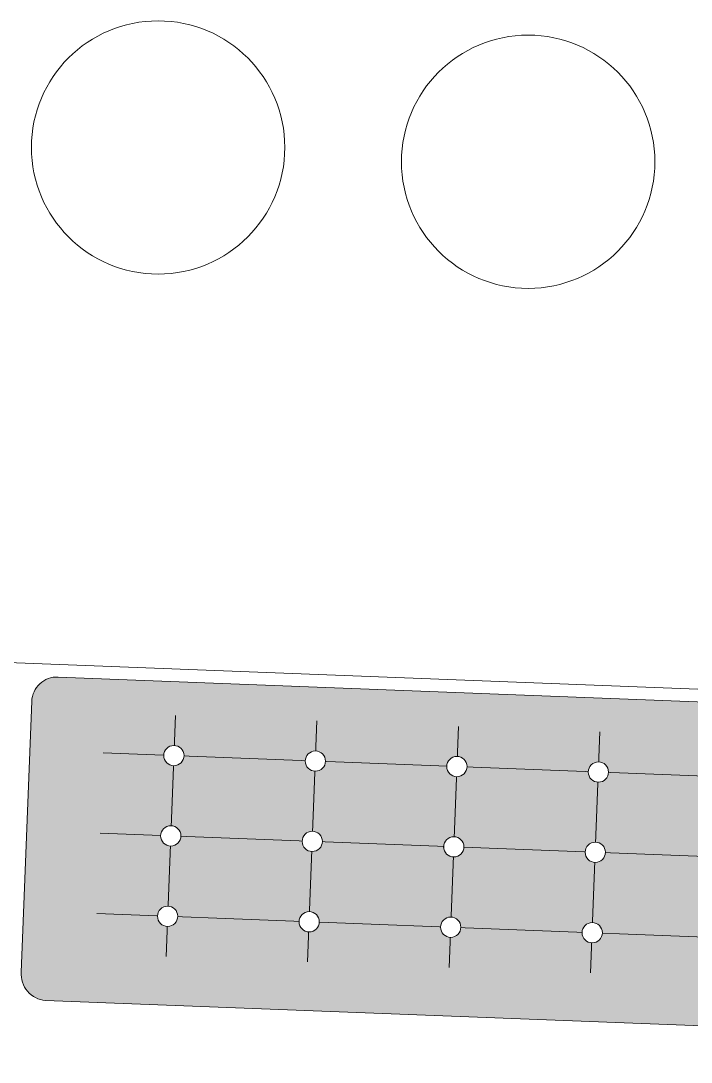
# Model space of a CAD drawing. Header units: millimetres. Extents: x 37982 to 83307, y -4479 to 56252.
# Drawn here: x 44369 to 45692, y 18709 to 20765 of the extents above; entities that cross this region are included whole.
import ezdxf

# ---------------------------------------------------------------- set-up
doc = ezdxf.new("R2010")
doc.units = ezdxf.units.MM
doc.header["$MEASUREMENT"] = 0
for name, color, linetype, lineweight in [('FIXT-JNRY-PART', 42, 'Continuous', 0), ('FURN-PLNT', 211, 'Continuous', 0), ('FURN-STOR', 213, 'Continuous', 0)]:
    doc.layers.add(name, color=color, linetype=linetype, lineweight=lineweight)

msp = doc.modelspace()

# ---------------------------------------------------------------- linework, layer by layer
at = {"layer": 'FIXT-JNRY-PART', "flags": 128}
msp.add_lwpolyline([(44338.6, 19492.5), (44343.6, 19492.3), (44343.8, 19498.3), (46946.9, 19397.7), (46946.6, 19391.7), (46951.6, 19391.5)], dxfattribs=at)
at = {"layer": 'FURN-PLNT'}
for p, q in [((44674.5, 19393.6), (44656.1, 18917.7)), ((44953.7, 19382.8), (44935.3, 18906.9)), ((45232.9, 19372), (45214.5, 18896.1)), ((45512.2, 19361.2), (45493.8, 18885.3)), ((44531.8, 19319.7), (46765.7, 19233.4)), ((44525.7, 19161.1), (46759.5, 19074.7)), ((44519.5, 19002.4), (46753.4, 18916.1))]:
    msp.add_line(p, q, dxfattribs=at)
at = {"layer": 'FURN-STOR'}
for centre in [(44640.3, 20515.2), (45370.5, 20487)]:
    msp.add_circle(centre, 250, dxfattribs=at)

# ---------------------------------------------------------------- wipeouts: each hides what was drawn before it
msp.add_wipeout([(44316.2, 18784.8), (44974.5, 18759.4), (44975.5, 18784.4), (44342.2, 18808.9)]).dxf.layer = 'FIXT-JNRY-PART'

# ---------------------------------------------------------------- next in the draw order: wipeouts: each hides what was drawn before it
msp.add_wipeout([(45627.8, 18734.2), (44974.5, 18759.4), (44975.5, 18784.4), (45628.7, 18759.1)]).dxf.layer = 'FIXT-JNRY-PART'

# ---------------------------------------------------------------- next in the draw order: wipeouts: each hides what was drawn before it
msp.add_wipeout([(45627.8, 18734.2), (46281, 18708.9), (46282, 18733.9), (45628.7, 18759.1)]).dxf.layer = 'FIXT-JNRY-PART'

# ---------------------------------------------------------------- next in the draw order: hatches: boundary and pattern name
at = {"layer": 'FURN-PLNT'}
msp.add_hatch(color=7, dxfattribs=at).paths.add_polyline_path([(44390.9, 19421.5, -0.414214), (44442.8, 19469.5), (46846, 19376.6, -0.414214), (46894, 19324.7), (46873.4, 18790.1, -0.414214), (46821.3, 18738.1), (44418.1, 18830.9, -0.414214), (44370.2, 18886.8)])

# ---------------------------------------------------------------- next in the draw order: linework, layer by layer
at = {"layer": 'FURN-PLNT', "flags": 128}
msp.add_lwpolyline([(44390.9, 19421.5, -0.414214), (44442.8, 19469.5), (46846, 19376.6, -0.414214), (46894, 19324.7), (46873.4, 18790.1, -0.414214), (46821.3, 18738.1), (44418.1, 18830.9, -0.414214), (44370.2, 18886.8), (44390.9, 19421.5)], format="xyb", close=True, dxfattribs=at)

# ---------------------------------------------------------------- next in the draw order: wipeouts: each hides what was drawn before it
for points in [[(44691.4, 19313.5), (44691.4, 19314.8), (44691.3, 19316), (44691.2, 19317.3), (44691, 19318.5), (44690.6, 19319.7), (44690.3, 19320.9), (44689.8, 19322.1), (44689.3, 19323.2), (44688.7, 19324.3), (44688, 19325.4), (44687.3, 19326.4), (44686.5, 19327.4), (44685.6, 19328.3), (44684.7, 19329.2), (44683.8, 19330), (44682.8, 19330.8), (44681.7, 19331.4), (44680.6, 19332), (44679.5, 19332.6), (44678.3, 19333.1), (44677.1, 19333.5), (44675.9, 19333.8), (44674.7, 19334), (44673.4, 19334.2), (44672.2, 19334.3), (44670.9, 19334.3), (44669.7, 19334.2), (44668.4, 19334.1), (44667.2, 19333.8), (44666, 19333.5), (44664.8, 19333.2), (44663.6, 19332.7), (44662.5, 19332.2), (44661.3, 19331.6), (44660.3, 19330.9), (44659.3, 19330.2), (44658.3, 19329.4), (44657.4, 19328.5), (44656.5, 19327.6), (44655.7, 19326.7), (44654.9, 19325.7), (44654.3, 19324.6), (44653.6, 19323.5), (44653.1, 19322.4), (44652.6, 19321.2), (44652.2, 19320), (44651.9, 19318.8), (44651.7, 19317.6), (44651.5, 19316.3), (44651.4, 19315.1), (44651.4, 19313.8), (44651.5, 19312.6), (44651.6, 19311.3), (44651.9, 19310.1), (44652.2, 19308.9), (44652.5, 19307.7), (44653, 19306.5), (44653.5, 19305.3), (44654.1, 19304.2), (44654.8, 19303.2), (44655.5, 19302.1), (44656.3, 19301.2), (44657.2, 19300.3), (44658.1, 19299.4), (44659, 19298.6), (44660, 19297.8), (44661.1, 19297.2), (44662.2, 19296.5), (44663.3, 19296), (44664.5, 19295.5), (44665.7, 19295.1), (44666.9, 19294.8), (44668.1, 19294.6), (44669.4, 19294.4), (44670.6, 19294.3), (44671.9, 19294.3), (44673.1, 19294.4), (44674.4, 19294.5), (44675.6, 19294.7), (44676.8, 19295), (44678, 19295.4), (44679.2, 19295.9), (44680.4, 19296.4), (44681.5, 19297), (44682.5, 19297.7), (44683.5, 19298.4), (44684.5, 19299.2), (44685.4, 19300), (44686.3, 19301), (44687.1, 19301.9), (44687.9, 19302.9), (44688.5, 19304), (44689.2, 19305.1), (44689.7, 19306.2), (44690.2, 19307.4), (44690.6, 19308.6), (44690.9, 19309.8), (44691.1, 19311)], [(44970.6, 19302.7), (44970.6, 19304), (44970.6, 19305.2), (44970.4, 19306.5), (44970.2, 19307.7), (44969.9, 19308.9), (44969.5, 19310.1), (44969.1, 19311.3), (44968.5, 19312.5), (44967.9, 19313.6), (44967.3, 19314.6), (44966.5, 19315.6), (44965.7, 19316.6), (44964.9, 19317.5), (44964, 19318.4), (44963, 19319.2), (44962, 19320), (44960.9, 19320.6), (44959.8, 19321.3), (44958.7, 19321.8), (44957.6, 19322.3), (44956.4, 19322.7), (44955.1, 19323), (44953.9, 19323.2), (44952.7, 19323.4), (44951.4, 19323.5), (44950.2, 19323.5), (44948.9, 19323.4), (44947.7, 19323.3), (44946.4, 19323.1), (44945.2, 19322.7), (44944, 19322.4), (44942.8, 19321.9), (44941.7, 19321.4), (44940.6, 19320.8), (44939.5, 19320.1), (44938.5, 19319.4), (44937.5, 19318.6), (44936.6, 19317.7), (44935.7, 19316.8), (44934.9, 19315.9), (44934.2, 19314.9), (44933.5, 19313.8), (44932.9, 19312.7), (44932.3, 19311.6), (44931.9, 19310.4), (44931.5, 19309.2), (44931.2, 19308), (44930.9, 19306.8), (44930.7, 19305.5), (44930.7, 19304.3), (44930.6, 19303), (44930.7, 19301.8), (44930.9, 19300.5), (44931.1, 19299.3), (44931.4, 19298.1), (44931.8, 19296.9), (44932.2, 19295.7), (44932.8, 19294.5), (44933.4, 19293.4), (44934, 19292.4), (44934.7, 19291.4), (44935.5, 19290.4), (44936.4, 19289.5), (44937.3, 19288.6), (44938.3, 19287.8), (44939.3, 19287), (44940.3, 19286.4), (44941.4, 19285.7), (44942.6, 19285.2), (44943.7, 19284.7), (44944.9, 19284.3), (44946.1, 19284), (44947.4, 19283.8), (44948.6, 19283.6), (44949.9, 19283.5), (44951.1, 19283.5), (44952.4, 19283.6), (44953.6, 19283.7), (44954.9, 19284), (44956.1, 19284.3), (44957.3, 19284.6), (44958.5, 19285.1), (44959.6, 19285.6), (44960.7, 19286.2), (44961.8, 19286.9), (44962.8, 19287.6), (44963.8, 19288.4), (44964.7, 19289.3), (44965.5, 19290.2), (44966.4, 19291.1), (44967.1, 19292.1), (44967.8, 19293.2), (44968.4, 19294.3), (44968.9, 19295.4), (44969.4, 19296.6), (44969.8, 19297.8), (44970.1, 19299), (44970.4, 19300.2)], [(45249.9, 19291.9), (45249.9, 19293.2), (45249.8, 19294.4), (45249.7, 19295.7), (45249.4, 19296.9), (45249.1, 19298.2), (45248.7, 19299.3), (45248.3, 19300.5), (45247.8, 19301.7), (45247.2, 19302.8), (45246.5, 19303.8), (45245.8, 19304.9), (45245, 19305.8), (45244.1, 19306.7), (45243.2, 19307.6), (45242.2, 19308.4), (45241.2, 19309.2), (45240.2, 19309.9), (45239.1, 19310.5), (45238, 19311), (45236.8, 19311.5), (45235.6, 19311.9), (45234.4, 19312.2), (45233.1, 19312.4), (45231.9, 19312.6), (45230.6, 19312.7), (45229.4, 19312.7), (45228.1, 19312.6), (45226.9, 19312.5), (45225.7, 19312.3), (45224.4, 19312), (45223.2, 19311.6), (45222.1, 19311.1), (45220.9, 19310.6), (45219.8, 19310), (45218.8, 19309.3), (45217.7, 19308.6), (45216.8, 19307.8), (45215.8, 19307), (45215, 19306), (45214.2, 19305.1), (45213.4, 19304.1), (45212.7, 19303), (45212.1, 19301.9), (45211.6, 19300.8), (45211.1, 19299.6), (45210.7, 19298.4), (45210.4, 19297.2), (45210.1, 19296), (45210, 19294.7), (45209.9, 19293.5), (45209.9, 19292.2), (45210, 19291), (45210.1, 19289.7), (45210.3, 19288.5), (45210.6, 19287.3), (45211, 19286.1), (45211.5, 19284.9), (45212, 19283.8), (45212.6, 19282.7), (45213.3, 19281.6), (45214, 19280.6), (45214.8, 19279.6), (45215.6, 19278.7), (45216.5, 19277.8), (45217.5, 19277), (45218.5, 19276.2), (45219.6, 19275.6), (45220.7, 19275), (45221.8, 19274.4), (45223, 19273.9), (45224.2, 19273.5), (45225.4, 19273.2), (45226.6, 19273), (45227.9, 19272.8), (45229.1, 19272.7), (45230.4, 19272.7), (45231.6, 19272.8), (45232.9, 19272.9), (45234.1, 19273.2), (45235.3, 19273.5), (45236.5, 19273.8), (45237.7, 19274.3), (45238.8, 19274.8), (45239.9, 19275.4), (45241, 19276.1), (45242, 19276.8), (45243, 19277.6), (45243.9, 19278.5), (45244.8, 19279.4), (45245.6, 19280.3), (45246.3, 19281.3), (45247, 19282.4), (45247.6, 19283.5), (45248.2, 19284.6), (45248.6, 19285.8), (45249, 19287), (45249.4, 19288.2), (45249.6, 19289.4)], [(45529.1, 19281.1), (45529.1, 19282.4), (45529, 19283.7), (45528.9, 19284.9), (45528.7, 19286.1), (45528.4, 19287.4), (45528, 19288.6), (45527.5, 19289.7), (45527, 19290.9), (45526.4, 19292), (45525.7, 19293), (45525, 19294.1), (45524.2, 19295), (45523.4, 19296), (45522.4, 19296.8), (45521.5, 19297.6), (45520.5, 19298.4), (45519.4, 19299.1), (45518.3, 19299.7), (45517.2, 19300.2), (45516, 19300.7), (45514.8, 19301.1), (45513.6, 19301.4), (45512.4, 19301.6), (45511.1, 19301.8), (45509.9, 19301.9), (45508.6, 19301.9), (45507.4, 19301.8), (45506.1, 19301.7), (45504.9, 19301.5), (45503.7, 19301.2), (45502.5, 19300.8), (45501.3, 19300.3), (45500.2, 19299.8), (45499.1, 19299.2), (45498, 19298.5), (45497, 19297.8), (45496, 19297), (45495.1, 19296.2), (45494.2, 19295.3), (45493.4, 19294.3), (45492.7, 19293.3), (45492, 19292.2), (45491.4, 19291.1), (45490.8, 19290), (45490.3, 19288.8), (45489.9, 19287.6), (45489.6, 19286.4), (45489.4, 19285.2), (45489.2, 19283.9), (45489.1, 19282.7), (45489.1, 19281.4), (45489.2, 19280.2), (45489.3, 19278.9), (45489.6, 19277.7), (45489.9, 19276.5), (45490.2, 19275.3), (45490.7, 19274.1), (45491.2, 19273), (45491.8, 19271.9), (45492.5, 19270.8), (45493.2, 19269.8), (45494, 19268.8), (45494.9, 19267.9), (45495.8, 19267), (45496.7, 19266.2), (45497.8, 19265.5), (45498.8, 19264.8), (45499.9, 19264.2), (45501, 19263.6), (45502.2, 19263.2), (45503.4, 19262.8), (45504.6, 19262.4), (45505.8, 19262.2), (45507.1, 19262), (45508.3, 19261.9), (45509.6, 19261.9), (45510.9, 19262), (45512.1, 19262.1), (45513.3, 19262.4), (45514.6, 19262.7), (45515.8, 19263.1), (45516.9, 19263.5), (45518.1, 19264), (45519.2, 19264.6), (45520.2, 19265.3), (45521.3, 19266), (45522.2, 19266.8), (45523.2, 19267.7), (45524, 19268.6), (45524.8, 19269.5), (45525.6, 19270.6), (45526.3, 19271.6), (45526.9, 19272.7), (45527.4, 19273.8), (45527.9, 19275), (45528.3, 19276.2), (45528.6, 19277.4), (45528.8, 19278.6)], [(44685.3, 19154.9), (44685.3, 19156.1), (44685.2, 19157.4), (44685, 19158.6), (44684.8, 19159.9), (44684.5, 19161.1), (44684.1, 19162.3), (44683.7, 19163.5), (44683.2, 19164.6), (44682.6, 19165.7), (44681.9, 19166.8), (44681.2, 19167.8), (44680.4, 19168.8), (44679.5, 19169.7), (44678.6, 19170.6), (44677.6, 19171.4), (44676.6, 19172.1), (44675.6, 19172.8), (44674.5, 19173.4), (44673.3, 19174), (44672.2, 19174.4), (44671, 19174.8), (44669.8, 19175.1), (44668.5, 19175.4), (44667.3, 19175.6), (44666, 19175.6), (44664.8, 19175.6), (44663.5, 19175.6), (44662.3, 19175.4), (44661.1, 19175.2), (44659.8, 19174.9), (44658.6, 19174.5), (44657.5, 19174.1), (44656.3, 19173.5), (44655.2, 19172.9), (44654.2, 19172.3), (44653.1, 19171.5), (44652.2, 19170.8), (44651.2, 19169.9), (44650.4, 19169), (44649.6, 19168), (44648.8, 19167), (44648.1, 19166), (44647.5, 19164.9), (44647, 19163.7), (44646.5, 19162.6), (44646.1, 19161.4), (44645.8, 19160.2), (44645.5, 19158.9), (44645.4, 19157.7), (44645.3, 19156.4), (44645.3, 19155.2), (44645.3, 19153.9), (44645.5, 19152.7), (44645.7, 19151.4), (44646, 19150.2), (44646.4, 19149), (44646.9, 19147.8), (44647.4, 19146.7), (44648, 19145.6), (44648.7, 19144.5), (44649.4, 19143.5), (44650.2, 19142.5), (44651, 19141.6), (44651.9, 19140.7), (44652.9, 19139.9), (44653.9, 19139.2), (44655, 19138.5), (44656.1, 19137.9), (44657.2, 19137.4), (44658.4, 19136.9), (44659.6, 19136.5), (44660.8, 19136.2), (44662, 19135.9), (44663.2, 19135.8), (44664.5, 19135.7), (44665.8, 19135.7), (44667, 19135.7), (44668.3, 19135.9), (44669.5, 19136.1), (44670.7, 19136.4), (44671.9, 19136.8), (44673.1, 19137.2), (44674.2, 19137.8), (44675.3, 19138.4), (44676.4, 19139), (44677.4, 19139.8), (44678.4, 19140.6), (44679.3, 19141.4), (44680.2, 19142.3), (44681, 19143.3), (44681.7, 19144.3), (44682.4, 19145.4), (44683, 19146.4), (44683.6, 19147.6), (44684, 19148.7), (44684.4, 19149.9), (44684.8, 19151.2), (44685, 19152.4)], [(44964.5, 19144.1), (44964.5, 19145.3), (44964.4, 19146.6), (44964.3, 19147.9), (44964.1, 19149.1), (44963.8, 19150.3), (44963.4, 19151.5), (44962.9, 19152.7), (44962.4, 19153.8), (44961.8, 19154.9), (44961.1, 19156), (44960.4, 19157), (44959.6, 19158), (44958.8, 19158.9), (44957.8, 19159.8), (44956.9, 19160.6), (44955.9, 19161.3), (44954.8, 19162), (44953.7, 19162.6), (44952.6, 19163.2), (44951.4, 19163.6), (44950.2, 19164), (44949, 19164.4), (44947.8, 19164.6), (44946.5, 19164.8), (44945.3, 19164.8), (44944, 19164.9), (44942.8, 19164.8), (44941.5, 19164.6), (44940.3, 19164.4), (44939.1, 19164.1), (44937.9, 19163.7), (44936.7, 19163.3), (44935.6, 19162.7), (44934.5, 19162.2), (44933.4, 19161.5), (44932.4, 19160.8), (44931.4, 19160), (44930.5, 19159.1), (44929.6, 19158.2), (44928.8, 19157.2), (44928, 19156.2), (44927.4, 19155.2), (44926.8, 19154.1), (44926.2, 19152.9), (44925.7, 19151.8), (44925.3, 19150.6), (44925, 19149.4), (44924.8, 19148.1), (44924.6, 19146.9), (44924.5, 19145.6), (44924.5, 19144.4), (44924.6, 19143.1), (44924.7, 19141.9), (44925, 19140.6), (44925.3, 19139.4), (44925.6, 19138.2), (44926.1, 19137.1), (44926.6, 19135.9), (44927.2, 19134.8), (44927.9, 19133.7), (44928.6, 19132.7), (44929.4, 19131.7), (44930.3, 19130.8), (44931.2, 19130), (44932.1, 19129.1), (44933.1, 19128.4), (44934.2, 19127.7), (44935.3, 19127.1), (44936.4, 19126.6), (44937.6, 19126.1), (44938.8, 19125.7), (44940, 19125.4), (44941.2, 19125.1), (44942.5, 19125), (44943.7, 19124.9), (44945, 19124.9), (44946.2, 19124.9), (44947.5, 19125.1), (44948.7, 19125.3), (44950, 19125.6), (44951.1, 19126), (44952.3, 19126.5), (44953.5, 19127), (44954.6, 19127.6), (44955.6, 19128.2), (44956.7, 19129), (44957.6, 19129.8), (44958.5, 19130.6), (44959.4, 19131.5), (44960.2, 19132.5), (44961, 19133.5), (44961.7, 19134.6), (44962.3, 19135.7), (44962.8, 19136.8), (44963.3, 19138), (44963.7, 19139.1), (44964, 19140.4), (44964.2, 19141.6)], [(45243.7, 19133.3), (45243.7, 19134.6), (45243.7, 19135.8), (45243.5, 19137.1), (45243.3, 19138.3), (45243, 19139.5), (45242.6, 19140.7), (45242.2, 19141.9), (45241.6, 19143), (45241, 19144.1), (45240.4, 19145.2), (45239.6, 19146.2), (45238.8, 19147.2), (45238, 19148.1), (45237.1, 19149), (45236.1, 19149.8), (45235.1, 19150.5), (45234.1, 19151.2), (45233, 19151.8), (45231.8, 19152.4), (45230.7, 19152.8), (45229.5, 19153.2), (45228.2, 19153.6), (45227, 19153.8), (45225.8, 19154), (45224.5, 19154.1), (45223.3, 19154.1), (45222, 19154), (45220.8, 19153.8), (45219.5, 19153.6), (45218.3, 19153.3), (45217.1, 19152.9), (45215.9, 19152.5), (45214.8, 19152), (45213.7, 19151.4), (45212.6, 19150.7), (45211.6, 19150), (45210.6, 19149.2), (45209.7, 19148.3), (45208.8, 19147.4), (45208, 19146.4), (45207.3, 19145.4), (45206.6, 19144.4), (45206, 19143.3), (45205.4, 19142.1), (45205, 19141), (45204.6, 19139.8), (45204.3, 19138.6), (45204, 19137.3), (45203.8, 19136.1), (45203.8, 19134.8), (45203.8, 19133.6), (45203.8, 19132.3), (45204, 19131.1), (45204.2, 19129.9), (45204.5, 19128.6), (45204.9, 19127.4), (45205.3, 19126.3), (45205.9, 19125.1), (45206.5, 19124), (45207.1, 19123), (45207.9, 19121.9), (45208.6, 19121), (45209.5, 19120), (45210.4, 19119.2), (45211.4, 19118.4), (45212.4, 19117.6), (45213.4, 19116.9), (45214.5, 19116.3), (45215.7, 19115.8), (45216.8, 19115.3), (45218, 19114.9), (45219.2, 19114.6), (45220.5, 19114.3), (45221.7, 19114.2), (45223, 19114.1), (45224.2, 19114.1), (45225.5, 19114.1), (45226.7, 19114.3), (45228, 19114.5), (45229.2, 19114.8), (45230.4, 19115.2), (45231.6, 19115.7), (45232.7, 19116.2), (45233.8, 19116.8), (45234.9, 19117.5), (45235.9, 19118.2), (45236.9, 19119), (45237.8, 19119.8), (45238.7, 19120.7), (45239.5, 19121.7), (45240.2, 19122.7), (45240.9, 19123.8), (45241.5, 19124.9), (45242, 19126), (45242.5, 19127.2), (45242.9, 19128.4), (45243.2, 19129.6), (45243.5, 19130.8)], [(45523, 19122.5), (45523, 19123.8), (45522.9, 19125), (45522.8, 19126.3), (45522.5, 19127.5), (45522.2, 19128.7), (45521.8, 19129.9), (45521.4, 19131.1), (45520.9, 19132.2), (45520.3, 19133.3), (45519.6, 19134.4), (45518.9, 19135.4), (45518.1, 19136.4), (45517.2, 19137.3), (45516.3, 19138.2), (45515.4, 19139), (45514.3, 19139.7), (45513.3, 19140.4), (45512.2, 19141), (45511.1, 19141.6), (45509.9, 19142), (45508.7, 19142.4), (45507.5, 19142.8), (45506.3, 19143), (45505, 19143.2), (45503.8, 19143.3), (45502.5, 19143.3), (45501.2, 19143.2), (45500, 19143.1), (45498.8, 19142.8), (45497.5, 19142.5), (45496.3, 19142.1), (45495.2, 19141.7), (45494, 19141.2), (45492.9, 19140.6), (45491.9, 19139.9), (45490.8, 19139.2), (45489.9, 19138.4), (45488.9, 19137.5), (45488.1, 19136.6), (45487.3, 19135.7), (45486.5, 19134.6), (45485.8, 19133.6), (45485.2, 19132.5), (45484.7, 19131.4), (45484.2, 19130.2), (45483.8, 19129), (45483.5, 19127.8), (45483.3, 19126.6), (45483.1, 19125.3), (45483, 19124.1), (45483, 19122.8), (45483.1, 19121.5), (45483.2, 19120.3), (45483.4, 19119.1), (45483.7, 19117.8), (45484.1, 19116.6), (45484.6, 19115.5), (45485.1, 19114.3), (45485.7, 19113.2), (45486.4, 19112.2), (45487.1, 19111.1), (45487.9, 19110.2), (45488.7, 19109.2), (45489.6, 19108.4), (45490.6, 19107.6), (45491.6, 19106.8), (45492.7, 19106.1), (45493.8, 19105.5), (45494.9, 19105), (45496.1, 19104.5), (45497.3, 19104.1), (45498.5, 19103.8), (45499.7, 19103.6), (45501, 19103.4), (45502.2, 19103.3), (45503.5, 19103.3), (45504.7, 19103.4), (45506, 19103.5), (45507.2, 19103.7), (45508.4, 19104), (45509.6, 19104.4), (45510.8, 19104.9), (45511.9, 19105.4), (45513, 19106), (45514.1, 19106.7), (45515.1, 19107.4), (45516.1, 19108.2), (45517, 19109), (45517.9, 19109.9), (45518.7, 19110.9), (45519.4, 19111.9), (45520.1, 19113), (45520.7, 19114.1), (45521.3, 19115.2), (45521.7, 19116.4), (45522.1, 19117.6), (45522.5, 19118.8), (45522.7, 19120)], [(44679.1, 18996.2), (44679.1, 18997.5), (44679.1, 18998.8), (44678.9, 19000), (44678.7, 19001.2), (44678.4, 19002.5), (44678, 19003.7), (44677.6, 19004.8), (44677, 19006), (44676.4, 19007.1), (44675.8, 19008.1), (44675, 19009.2), (44674.2, 19010.1), (44673.4, 19011.1), (44672.5, 19011.9), (44671.5, 19012.7), (44670.5, 19013.5), (44669.4, 19014.2), (44668.4, 19014.8), (44667.2, 19015.3), (44666.1, 19015.8), (44664.9, 19016.2), (44663.6, 19016.5), (44662.4, 19016.7), (44661.2, 19016.9), (44659.9, 19017), (44658.7, 19017), (44657.4, 19016.9), (44656.2, 19016.8), (44654.9, 19016.6), (44653.7, 19016.3), (44652.5, 19015.9), (44651.3, 19015.4), (44650.2, 19014.9), (44649.1, 19014.3), (44648, 19013.6), (44647, 19012.9), (44646, 19012.1), (44645.1, 19011.3), (44644.2, 19010.4), (44643.4, 19009.4), (44642.7, 19008.4), (44642, 19007.3), (44641.4, 19006.2), (44640.8, 19005.1), (44640.4, 19003.9), (44640, 19002.7), (44639.7, 19001.5), (44639.4, 19000.3), (44639.2, 18999), (44639.2, 18997.8), (44639.1, 18996.5), (44639.2, 18995.3), (44639.4, 18994), (44639.6, 18992.8), (44639.9, 18991.6), (44640.3, 18990.4), (44640.7, 18989.2), (44641.3, 18988.1), (44641.9, 18987), (44642.5, 18985.9), (44643.3, 18984.9), (44644, 18983.9), (44644.9, 18983), (44645.8, 18982.1), (44646.8, 18981.3), (44647.8, 18980.6), (44648.8, 18979.9), (44649.9, 18979.3), (44651.1, 18978.7), (44652.2, 18978.3), (44653.4, 18977.9), (44654.6, 18977.5), (44655.9, 18977.3), (44657.1, 18977.1), (44658.4, 18977), (44659.6, 18977), (44660.9, 18977.1), (44662.1, 18977.2), (44663.4, 18977.5), (44664.6, 18977.8), (44665.8, 18978.2), (44667, 18978.6), (44668.1, 18979.1), (44669.2, 18979.7), (44670.3, 18980.4), (44671.3, 18981.1), (44672.3, 18981.9), (44673.2, 18982.8), (44674, 18983.7), (44674.9, 18984.6), (44675.6, 18985.7), (44676.3, 18986.7), (44676.9, 18987.8), (44677.4, 18988.9), (44677.9, 18990.1), (44678.3, 18991.3), (44678.6, 18992.5), (44678.9, 18993.7)], [(44958.4, 18985.5), (44958.4, 18986.7), (44958.3, 18988), (44958.2, 18989.2), (44957.9, 18990.4), (44957.6, 18991.7), (44957.2, 18992.9), (44956.8, 18994), (44956.3, 18995.2), (44955.7, 18996.3), (44955, 18997.3), (44954.3, 18998.4), (44953.5, 18999.3), (44952.6, 19000.3), (44951.7, 19001.1), (44950.8, 19001.9), (44949.7, 19002.7), (44948.7, 19003.4), (44947.6, 19004), (44946.5, 19004.5), (44945.3, 19005), (44944.1, 19005.4), (44942.9, 19005.7), (44941.6, 19006), (44940.4, 19006.1), (44939.2, 19006.2), (44937.9, 19006.2), (44936.6, 19006.2), (44935.4, 19006), (44934.2, 19005.8), (44932.9, 19005.5), (44931.7, 19005.1), (44930.6, 19004.6), (44929.4, 19004.1), (44928.3, 19003.5), (44927.3, 19002.8), (44926.2, 19002.1), (44925.3, 19001.3), (44924.3, 19000.5), (44923.5, 18999.6), (44922.7, 18998.6), (44921.9, 18997.6), (44921.2, 18996.5), (44920.6, 18995.4), (44920.1, 18994.3), (44919.6, 18993.1), (44919.2, 18991.9), (44918.9, 18990.7), (44918.6, 18989.5), (44918.5, 18988.3), (44918.4, 18987), (44918.4, 18985.7), (44918.5, 18984.5), (44918.6, 18983.2), (44918.8, 18982), (44919.1, 18980.8), (44919.5, 18979.6), (44920, 18978.4), (44920.5, 18977.3), (44921.1, 18976.2), (44921.8, 18975.1), (44922.5, 18974.1), (44923.3, 18973.1), (44924.1, 18972.2), (44925, 18971.3), (44926, 18970.5), (44927, 18969.8), (44928.1, 18969.1), (44929.2, 18968.5), (44930.3, 18967.9), (44931.5, 18967.5), (44932.7, 18967.1), (44933.9, 18966.7), (44935.1, 18966.5), (44936.4, 18966.3), (44937.6, 18966.2), (44938.9, 18966.2), (44940.1, 18966.3), (44941.4, 18966.5), (44942.6, 18966.7), (44943.8, 18967), (44945, 18967.4), (44946.2, 18967.8), (44947.3, 18968.3), (44948.4, 18968.9), (44949.5, 18969.6), (44950.5, 18970.3), (44951.5, 18971.1), (44952.4, 18972), (44953.3, 18972.9), (44954.1, 18973.9), (44954.8, 18974.9), (44955.5, 18975.9), (44956.1, 18977), (44956.7, 18978.2), (44957.1, 18979.3), (44957.5, 18980.5), (44957.9, 18981.7), (44958.1, 18983)], [(45237.6, 18974.7), (45237.6, 18975.9), (45237.5, 18977.2), (45237.4, 18978.4), (45237.2, 18979.7), (45236.9, 18980.9), (45236.5, 18982.1), (45236, 18983.2), (45235.5, 18984.4), (45234.9, 18985.5), (45234.2, 18986.6), (45233.5, 18987.6), (45232.7, 18988.6), (45231.9, 18989.5), (45230.9, 18990.3), (45230, 18991.2), (45229, 18991.9), (45227.9, 18992.6), (45226.8, 18993.2), (45225.7, 18993.7), (45224.5, 18994.2), (45223.3, 18994.6), (45222.1, 18994.9), (45220.9, 18995.2), (45219.6, 18995.3), (45218.4, 18995.4), (45217.1, 18995.4), (45215.9, 18995.4), (45214.6, 18995.2), (45213.4, 18995), (45212.2, 18994.7), (45211, 18994.3), (45209.8, 18993.8), (45208.7, 18993.3), (45207.6, 18992.7), (45206.5, 18992.1), (45205.5, 18991.3), (45204.5, 18990.5), (45203.6, 18989.7), (45202.7, 18988.8), (45201.9, 18987.8), (45201.2, 18986.8), (45200.5, 18985.7), (45199.9, 18984.6), (45199.3, 18983.5), (45198.8, 18982.3), (45198.4, 18981.2), (45198.1, 18979.9), (45197.9, 18978.7), (45197.7, 18977.5), (45197.6, 18976.2), (45197.6, 18975), (45197.7, 18973.7), (45197.8, 18972.4), (45198.1, 18971.2), (45198.4, 18970), (45198.7, 18968.8), (45199.2, 18967.6), (45199.7, 18966.5), (45200.3, 18965.4), (45201, 18964.3), (45201.7, 18963.3), (45202.5, 18962.3), (45203.4, 18961.4), (45204.3, 18960.5), (45205.2, 18959.7), (45206.3, 18959), (45207.3, 18958.3), (45208.4, 18957.7), (45209.5, 18957.1), (45210.7, 18956.7), (45211.9, 18956.3), (45213.1, 18955.9), (45214.3, 18955.7), (45215.6, 18955.5), (45216.8, 18955.5), (45218.1, 18955.4), (45219.4, 18955.5), (45220.6, 18955.7), (45221.8, 18955.9), (45223.1, 18956.2), (45224.3, 18956.6), (45225.4, 18957), (45226.6, 18957.6), (45227.7, 18958.1), (45228.7, 18958.8), (45229.8, 18959.5), (45230.7, 18960.3), (45231.7, 18961.2), (45232.5, 18962.1), (45233.3, 18963.1), (45234.1, 18964.1), (45234.8, 18965.1), (45235.4, 18966.2), (45235.9, 18967.4), (45236.4, 18968.5), (45236.8, 18969.7), (45237.1, 18970.9), (45237.3, 18972.2)], [(45516.8, 18963.9), (45516.8, 18965.1), (45516.8, 18966.4), (45516.6, 18967.6), (45516.4, 18968.9), (45516.1, 18970.1), (45515.7, 18971.3), (45515.3, 18972.5), (45514.7, 18973.6), (45514.1, 18974.7), (45513.5, 18975.8), (45512.7, 18976.8), (45511.9, 18977.8), (45511.1, 18978.7), (45510.2, 18979.6), (45509.2, 18980.4), (45508.2, 18981.1), (45507.2, 18981.8), (45506.1, 18982.4), (45504.9, 18982.9), (45503.8, 18983.4), (45502.6, 18983.8), (45501.4, 18984.1), (45500.1, 18984.4), (45498.9, 18984.5), (45497.6, 18984.6), (45496.4, 18984.6), (45495.1, 18984.6), (45493.9, 18984.4), (45492.6, 18984.2), (45491.4, 18983.9), (45490.2, 18983.5), (45489, 18983.1), (45487.9, 18982.5), (45486.8, 18981.9), (45485.7, 18981.3), (45484.7, 18980.5), (45483.7, 18979.7), (45482.8, 18978.9), (45481.9, 18978), (45481.1, 18977), (45480.4, 18976), (45479.7, 18974.9), (45479.1, 18973.9), (45478.6, 18972.7), (45478.1, 18971.6), (45477.7, 18970.4), (45477.4, 18969.1), (45477.1, 18967.9), (45477, 18966.7), (45476.9, 18965.4), (45476.9, 18964.2), (45476.9, 18962.9), (45477.1, 18961.7), (45477.3, 18960.4), (45477.6, 18959.2), (45478, 18958), (45478.4, 18956.8), (45479, 18955.7), (45479.6, 18954.6), (45480.2, 18953.5), (45481, 18952.5), (45481.8, 18951.5), (45482.6, 18950.6), (45483.5, 18949.7), (45484.5, 18948.9), (45485.5, 18948.2), (45486.5, 18947.5), (45487.6, 18946.9), (45488.8, 18946.3), (45489.9, 18945.9), (45491.1, 18945.5), (45492.3, 18945.2), (45493.6, 18944.9), (45494.8, 18944.7), (45496.1, 18944.7), (45497.3, 18944.7), (45498.6, 18944.7), (45499.8, 18944.9), (45501.1, 18945.1), (45502.3, 18945.4), (45503.5, 18945.8), (45504.7, 18946.2), (45505.8, 18946.8), (45506.9, 18947.4), (45508, 18948), (45509, 18948.8), (45510, 18949.5), (45510.9, 18950.4), (45511.8, 18951.3), (45512.6, 18952.3), (45513.3, 18953.3), (45514, 18954.3), (45514.6, 18955.4), (45515.1, 18956.6), (45515.6, 18957.7), (45516, 18958.9), (45516.3, 18960.1), (45516.6, 18961.4)]]:
    msp.add_wipeout(points).dxf.layer = 'FURN-PLNT'

# ---------------------------------------------------------------- next in the draw order: linework, layer by layer
at = {"layer": 'FURN-PLNT'}
for centre in [(44671.4, 19314.3), (44950.6, 19303.5), (45229.9, 19292.7), (45509.1, 19281.9), (44665.3, 19155.7), (44944.5, 19144.9), (45223.7, 19134.1), (45503, 19123.3), (44659.1, 18997), (44938.4, 18986.2), (45217.6, 18975.4), (45496.9, 18964.6)]:
    msp.add_circle(centre, 20, dxfattribs=at)

doc.saveas('drawing.dxf')
